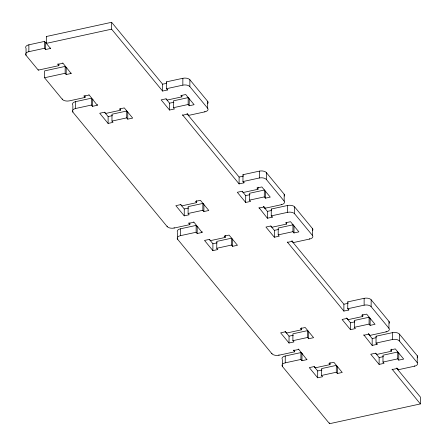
<?xml version="1.0" encoding="UTF-8"?>
<svg xmlns="http://www.w3.org/2000/svg" width="446" height="446" viewBox="0 0 446 446"><rect width="100%" height="100%" fill="white"/><g stroke="black" fill="none" stroke-linecap="round" stroke-linejoin="round"><path stroke-width="0.67" d="M58.861 63.929L58.855 65.646L38.261 70.128L26.035 55.293L26.041 53.576M26.046 52.717L26.058 48.43A5.341 2.76 0.2 0 1 28.878 44.817L44.561 41.4L45.609 42.671L45.581 49.534L50.498 48.463L50.498 48.034M26.035 55.293A5.341 2.76 0.2 0 1 28.856 51.675L28.878 44.817M38.261 70.128L38.261 69.699M45.581 49.534L44.533 48.263L44.561 41.4M85.058 95.728L85.052 97.44L69.32 100.868A5.341 2.76 0.2 0 1 62.362 99.38L44.55 77.76L44.572 70.897L65.166 66.415L66.214 67.686L66.192 74.549L71.104 73.479L71.104 73.049M50.498 48.463L46.306 43.379L46.328 36.516L111.623 22.3L162.617 84.194L162.595 91.056L167.506 89.986L167.512 89.557M58.855 65.646L57.807 63.945M62.362 99.38L62.362 98.951M71.104 73.479L62.724 62.875M66.192 74.549L65.144 73.278L65.166 66.415M189.84 222.911L189.834 224.622L174.157 228.04A5.341 2.76 0.2 0 1 167.15 226.562L72.843 112.102L72.843 110.814M72.849 109.526L72.865 105.669M72.843 112.102A5.341 2.76 0.2 0 1 75.658 108.484L75.681 101.627L91.363 98.209L92.411 99.48L92.389 106.343L97.3 105.273L97.306 104.414M85.052 97.44L84.004 95.739M97.3 105.273L88.921 94.669M92.389 106.343L91.341 105.072L91.363 98.209M108.105 123.431L99.72 113.256L104.637 112.186L105.685 113.457L120.426 110.246L119.377 108.975L124.289 107.904L132.674 118.079L127.762 119.149L127.785 112.292L126.736 111.015L111.996 114.226L111.968 121.089L113.016 122.36L108.105 123.431L108.127 116.568L104.598 112.286M162.595 91.056L111.6 29.163L111.623 22.3M120.426 110.246L120.431 108.874M127.762 119.149L126.714 117.878L126.736 111.015M167.506 89.986L166.458 88.715L166.486 81.852L182.866 78.29A5.341 2.76 0.2 0 1 189.873 79.762L207.691 101.381A5.341 2.76 0.2 0 1 207.73 103.494M167.15 226.562L167.15 226.139M169.547 110.045L161.162 99.871L166.074 98.8L167.122 100.071L181.868 96.86L180.82 95.589L185.731 94.519L194.116 104.693L189.199 105.763L189.227 98.901L188.179 97.629L173.433 100.841L173.41 107.703L174.458 108.975L169.547 110.045L169.569 103.182L166.04 98.901M174.157 228.04L174.157 227.611M294.628 350.093L294.622 351.81L278.94 355.222A5.341 2.76 0.2 0 1 271.932 353.75L177.625 239.285L177.631 237.997M177.636 236.709L177.647 232.851M177.625 239.285A5.341 2.76 0.2 0 1 180.446 235.672L180.468 228.809L196.145 225.392L197.193 226.668L197.171 233.526L202.088 232.455L202.088 231.602M181.868 96.86L181.873 95.489M244.001 182.403L244.001 182.832L239.089 183.903L182.503 114.795M166.458 88.715L182.843 85.147L182.866 78.29M184.237 215.836L175.852 205.662L180.769 204.591L181.817 205.862L196.558 202.651L195.51 201.38L200.421 200.31L208.806 210.484L203.894 211.555L203.917 204.692L202.869 203.421L188.128 206.632L188.1 213.495L189.149 214.766L184.237 215.836L184.259 208.973L180.73 204.692M207.691 101.381L207.663 108.244A5.341 2.76 0.2 0 1 204.848 111.857L188.468 115.425L187.42 113.724M189.199 105.763L188.151 104.492L188.179 97.629M188.468 115.425L188.468 114.996M189.834 224.622L188.792 222.922M207.663 108.244L189.851 86.624L189.873 79.762M202.088 232.455L193.703 221.852M197.171 233.526L196.123 232.255L196.145 225.392M196.558 202.651L196.563 200.594M203.894 211.555L202.846 210.283L202.869 203.421M204.848 111.857L204.848 111.428M212.887 250.613L204.508 240.439L209.419 239.368L210.467 240.639L225.213 237.434L224.165 236.157L229.077 235.092L237.462 245.267L232.544 246.337L232.567 239.474L231.524 238.203L216.778 241.409L216.756 248.271L217.804 249.543L212.887 250.613L212.915 243.75L209.386 239.469M225.213 237.434L225.219 235.371M232.544 246.337L231.496 245.06L231.524 238.203M239.089 183.903L239.112 177.04L186.946 113.724M244.001 182.832L242.953 181.561L242.975 174.698L259.36 171.13A5.341 2.76 0.2 0 1 266.368 172.608L284.18 194.227A5.341 2.76 0.2 0 1 284.403 196.067M245.69 202.462L237.305 192.287L242.217 191.222L243.265 192.494L258.011 189.282L256.963 188.011L261.874 186.941L270.259 197.115L265.342 198.186L265.37 191.323L264.322 190.052L249.576 193.263L249.554 200.12L250.602 201.397L245.69 202.462L245.713 195.604L242.184 191.317M258.011 189.282L258.017 187.225M272.294 216.745L272.294 217.174L267.383 218.239L258.998 207.635M242.953 181.561L259.332 177.993L259.36 171.13M284.18 194.227L284.158 201.09A5.341 2.76 0.2 0 1 281.337 204.703L264.957 208.271L263.915 206.57M265.342 198.186L264.294 196.915L264.322 190.052M264.957 208.271L264.963 207.412M284.158 201.09L266.346 179.465L266.368 172.608M267.383 218.239L267.405 211.382L263.435 206.559M272.294 217.174L271.246 215.897L271.268 209.04L287.648 205.472A5.341 2.76 0.2 0 1 294.661 206.944L312.473 228.569A5.341 2.76 0.2 0 1 312.518 230.677M271.932 353.75L271.932 353.321M274.329 237.227L265.944 227.053L270.861 225.983L271.909 227.254L286.65 224.048L285.602 222.771L290.519 221.707L298.898 231.881L293.986 232.946L294.009 226.089L292.961 224.817L278.22 228.023L278.198 234.886L279.246 236.157L274.329 237.227L274.351 230.365L270.822 226.083M278.94 355.222L278.945 354.793M281.337 204.703L281.342 204.274M396.516 368.095L420.388 397.068L420.366 403.931L329.566 423.7L282.413 366.467L282.413 365.179M282.418 363.891L282.43 361.751M282.43 361.321L282.435 360.033M282.413 366.467A5.341 2.76 0.2 0 1 285.228 362.854L285.25 355.992L300.933 352.58L301.981 353.851L301.959 360.714L306.87 359.643L306.87 359.214M286.65 224.048L286.655 222.671M348.789 309.156L348.789 310.015L343.872 311.085L287.291 241.977M271.246 215.897L287.625 212.335L287.648 205.472M289.019 343.019L280.64 332.844L285.552 331.774L286.6 333.045L301.34 329.839L300.292 328.563L305.209 327.498L313.594 337.672L308.677 338.743L308.699 331.88L307.651 330.609L292.911 333.814L292.888 340.677L293.936 341.948L289.019 343.019L289.047 336.156L285.072 331.339M312.473 228.569L312.451 235.427A5.341 2.76 0.2 0 1 309.63 239.039L293.251 242.607L292.202 240.907M293.986 232.946L292.938 231.675L292.961 224.817M293.251 242.607L293.251 242.178M294.622 351.81L293.574 350.11M312.451 235.427L294.639 213.807L294.661 206.944M306.87 359.643L298.491 349.04M301.959 360.714L300.911 359.437L300.933 352.58M301.34 329.839L301.351 327.777M308.677 338.743L307.628 337.466L307.651 330.609M309.63 239.039L309.635 238.616M317.675 377.795L309.29 367.621L314.207 366.551L315.255 367.827L329.995 364.616L328.947 363.345L333.864 362.275L342.244 372.449L337.332 373.519L337.354 366.657L336.306 365.385L321.566 368.597L321.538 375.454L322.586 376.731L317.675 377.795L317.697 370.938L314.168 366.651M329.566 423.7L329.566 422.841M329.995 364.616L330.001 362.559M337.332 373.519L336.284 372.248L336.306 365.385M343.872 311.085L343.899 304.222L291.734 240.912M348.789 310.015L347.741 308.743L347.763 301.881L364.142 298.318A5.341 2.76 0.2 0 1 371.156 299.79L388.968 321.41A5.341 2.76 0.2 0 1 389.191 323.255M350.472 329.65L342.088 319.475L347.005 318.405L348.053 319.676L362.793 316.465L361.745 315.194L366.662 314.123L375.041 324.298L370.13 325.368L370.152 318.505L369.104 317.234L354.364 320.445L354.341 327.308L355.39 328.579L350.472 329.65L350.495 322.787L346.525 317.965M362.793 316.465L362.804 314.408M377.082 343.498L377.082 344.357L372.165 345.427L363.785 334.823M347.741 308.743L364.12 305.175L364.142 298.318M388.968 321.41L388.94 328.273A5.341 2.76 0.2 0 1 386.125 331.885L369.745 335.453L368.697 333.753M370.13 325.368L369.082 324.097L369.104 317.234M369.745 335.453L369.745 335.024M388.94 328.273L371.128 306.653L371.156 299.79M372.165 345.427L372.187 338.564L368.218 333.742M377.082 344.357L376.034 343.085L376.056 336.223L392.435 332.655A5.341 2.76 0.2 0 1 399.443 334.132L417.261 355.752A5.341 2.76 0.2 0 1 417.3 357.865M379.117 364.41L370.732 354.236L375.643 353.165L376.692 354.442L391.437 351.231L390.389 349.959L395.301 348.889L403.686 359.063L398.769 360.134L398.796 353.271L397.748 352L383.002 355.211L382.98 362.068L384.028 363.339L379.117 364.41L379.139 357.553L375.61 353.265M386.125 331.885L386.125 331.456M391.437 351.231L391.443 349.173M420.366 403.931L392.073 369.16M376.034 343.085L392.413 339.517L392.435 332.655M417.261 355.752L417.233 362.615A5.341 2.76 0.2 0 1 414.418 366.227L398.038 369.79L396.99 368.089M398.769 360.134L397.72 358.863L397.748 352M398.038 369.79L398.038 368.937M417.233 362.615L399.421 340.989L399.443 334.132M414.418 366.227L414.418 365.798M45.609 42.671L46.529 42.47M46.306 43.379L111.6 29.163M28.856 51.675L44.533 48.263M57.807 64.375L62.719 63.304M66.214 67.686L66.828 67.552M44.55 77.76L65.144 73.278M84.004 96.169L88.916 95.098M92.411 99.48L93.024 99.346M162.617 84.194L166.609 83.324M75.658 108.484L91.341 105.072M108.127 116.568L112.425 115.631M169.569 103.182L173.868 102.246M111.968 121.089L126.714 117.878M173.41 107.703L188.151 104.492M182.503 115.224L187.42 114.154M239.112 177.04L243.41 176.103M184.259 208.973L188.558 208.037M245.713 195.604L250.011 194.668M188.1 213.495L202.846 210.283M249.554 200.12L264.294 196.915M188.786 223.351L193.703 222.281M258.998 208.065L263.909 206.994M197.193 226.668L197.812 226.535M267.405 211.382L271.397 210.512M180.446 235.672L196.123 232.255M212.915 243.75L217.213 242.814M274.351 230.365L278.655 229.428M216.756 248.271L231.496 245.06M278.198 234.886L292.938 231.675M287.291 242.407L292.202 241.336M343.899 304.222L348.198 303.286M289.047 336.156L293.345 335.219M350.495 322.787L354.799 321.85M292.888 340.677L307.628 337.466M354.341 327.308L369.082 324.097M293.574 350.539L298.486 349.469M363.78 335.253L368.697 334.182M301.981 353.851L302.288 353.784M372.187 338.564L376.184 337.694M285.228 362.854L300.911 359.437M317.697 370.938L321.995 370.002M379.139 357.553L383.437 356.616M321.538 375.454L336.284 372.248M382.98 362.068L397.72 358.863M392.073 369.589L396.99 368.519M166.486 81.852L166.748 82.17M242.975 174.698L243.304 175.094M271.268 209.04L271.597 209.436M347.763 301.881L348.092 302.282M376.056 336.223L376.318 336.54M46.328 36.516L46.59 36.834M72.77 105.117A5.341 2.76 0.2 0 1 75.681 101.627M182.843 85.147A5.341 2.76 0.2 0 1 189.851 86.624M259.332 177.993A5.341 2.76 0.2 0 1 266.346 179.465M177.553 232.299A5.341 2.76 0.2 0 1 180.468 228.809M287.625 212.335A5.341 2.76 0.2 0 1 294.639 213.807M364.12 305.175A5.341 2.76 0.2 0 1 371.128 306.653M282.34 359.482A5.341 2.76 0.2 0 1 285.25 355.992M392.413 339.517A5.341 2.76 0.2 0 1 399.421 340.989"/></g></svg>
